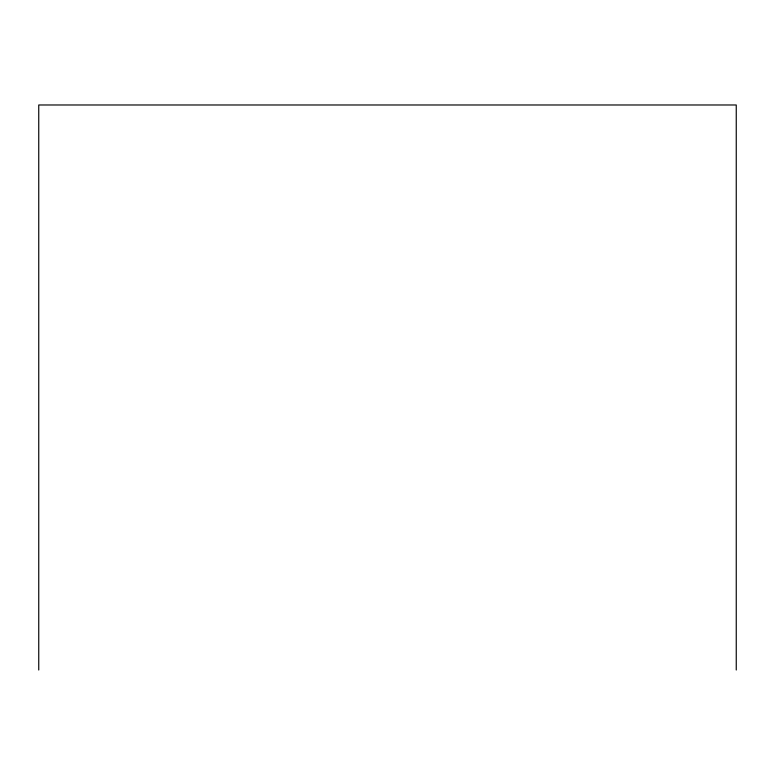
<?xml version="1.0" encoding="UTF-8"?>
<svg xmlns="http://www.w3.org/2000/svg" width="775" height="775" viewBox="0 0 775 775"><rect width="100%" height="100%" fill="white"/><g stroke="black" fill="none" stroke-linecap="round" stroke-linejoin="round"><path stroke-width="1.16" d="M736.25 670.017L736.25 104.983L38.75 104.983L38.75 670.017"/></g></svg>
